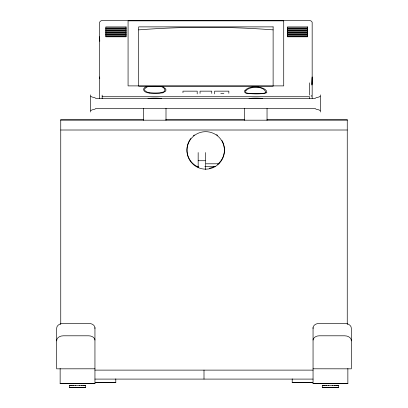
<?xml version="1.0" encoding="UTF-8"?>
<svg xmlns="http://www.w3.org/2000/svg" width="408" height="408" viewBox="0 0 408 408"><rect width="100%" height="100%" fill="white"/><g stroke="black" fill="none" stroke-linecap="round" stroke-linejoin="round"><path stroke-width="0.61" d="M311.921 84.456L312.166 76.918M311.916 85.053L312.166 77.51M94.947 328.45L94.875 327.175A6.319 4.616 0 0 0 88.663 323.386L63.291 323.386A6.63 4.84 0 0 0 56.671 328.45L56.671 368.837L94.947 368.801M313.053 340.053L313.125 339.589A6.319 4.616 0 0 1 319.337 335.799L344.709 335.799A6.63 4.84 0 0 1 351.329 340.864M90.877 110.604C92.269 109.191 94.6 109.931 95.936 108.436L315.022 108.436C316.358 109.931 318.684 109.191 320.081 110.604M320.081 96.303C318.684 97.716 316.358 96.977 315.022 98.471L95.936 98.471C94.6 96.977 92.269 97.716 90.877 96.303M147.982 98.507L149.144 98.359A11.108 1.816 0 0 1 160.38 98.359L161.542 98.507M249.023 98.507L250.186 98.359A11.108 1.816 0 0 1 261.421 98.359L262.584 98.507M70.38 383.459L84.711 383.459M115.796 382.663L95.38 382.663L115.796 382.663L115.796 378.869M84.614 385.489L85.711 385.514L85.711 387.554L69.38 387.554L69.38 385.514L70.472 385.489M85.711 385.514L83.972 385.535M69.38 387.554L85.711 387.554M292.205 382.663L312.62 382.663L292.205 382.663L292.205 378.869M323.289 383.459L337.62 383.459M337.528 385.489L338.62 385.514L338.62 387.554L322.289 387.554L322.289 385.514L323.386 385.489M338.62 385.514L336.88 385.535M322.289 387.554L338.62 387.554M220.789 93.626L223.89 93.493M82.793 385.545L84.614 385.535M335.702 385.545L337.528 385.535M81.253 385.55L83.319 385.545M334.162 385.55L336.228 385.545M79.463 385.555L81.626 385.555M332.377 385.555L334.54 385.555M105.83 27.979L126.082 27.979M287.39 27.979L307.647 27.979M105.83 28.269L126.082 28.269M287.39 28.269L307.647 28.269M105.83 29.06L126.082 29.06M287.39 29.06L307.647 29.06M105.83 30.11L126.082 30.11M287.39 30.11L307.647 30.11M105.83 30.401L126.082 30.401M287.39 30.401L307.647 30.401M105.83 31.192L126.082 31.192M287.39 31.192L307.647 31.192M105.83 32.242L126.082 32.242M287.39 32.242L307.647 32.242M105.83 32.533L126.082 32.533M287.39 32.533L307.647 32.533M105.83 33.323L126.082 33.323M287.39 33.323L307.647 33.323M105.83 34.374L126.082 34.374M287.39 34.374L307.647 34.374M105.83 34.665L126.082 34.665M287.39 34.665L307.647 34.665M105.83 35.455L126.082 35.455M287.39 35.455L307.647 35.455M105.83 36.506L126.082 36.506M287.39 36.506L307.647 36.506M102.163 96.732L309.636 96.732L309.636 98.558M143.519 119.488L60.751 119.488L60.751 324.462M165.801 119.488L244.744 119.488M267.031 119.488L347.249 119.488L347.249 324.462M60.751 120.187L347.249 120.187M60.751 130.009L347.249 130.009M198.166 160.726L205.306 160.726M205.969 163.792L219.101 163.792M196.35 166.469L198.359 166.469M204.796 166.469L215.281 166.469M313.053 368.801L351.329 368.837L351.329 328.45A6.63 4.84 0 0 0 344.709 323.386L319.337 323.386A6.319 4.616 0 0 0 313.125 327.175L313.053 328.45M94.947 370.117L313.053 370.117M94.947 379.093L313.053 379.093M60.139 383.398L70.268 383.398M84.823 383.398L94.947 383.398M313.053 383.398L323.177 383.398M337.732 383.398L347.861 383.398M79.657 385.555L75.434 385.555M332.566 385.555L328.343 385.555M326.375 385.555L328.537 385.555M73.46 385.555L75.623 385.555M324.681 385.545L326.747 385.55M71.772 385.545L73.838 385.55M323.386 385.535L325.207 385.545M70.472 385.535L72.298 385.545M324.029 385.535L322.289 385.514M71.12 385.535L69.38 385.514M149.144 92.993C146.987 92.82 143.922 91.994 143.529 89.515L143.912 88.368L145.034 87.256L146.819 86.618A11.194 1.112 0 0 1 162.69 86.613L165.617 88.796L166 89.959L165.617 91.188L162.705 92.861A11.179 1.362 0.4 0 1 149.144 92.998M94.947 340.053L94.875 339.589A6.319 4.616 0 0 0 88.663 335.799L63.291 335.799A6.63 4.84 0 0 0 56.671 340.864M99.634 76.918L99.741 78.178M99.634 77.51L99.741 78.769M99.634 36.695L99.761 41.285M347.861 368.516L347.861 383.678L313.053 383.678L313.053 327.644M320.642 94.901L320.642 112.006M312.166 98.389L312.166 22.195L311.217 21.063L309.636 20.4L102.163 20.4L100.582 21.063L99.634 22.139L99.634 98.389M311.217 95.411L311.217 96.477M309.636 82.855L309.636 95.12M267.041 108.497L267.041 120.37M244.571 108.263L244.571 120.319M228.842 93.279L228.842 91.152L214.598 91.152L214.598 93.886M211.752 93.401L211.752 91.152L200.048 91.152L200.048 93.401M205.306 152.556L205.306 169.539M204 370.117L204 379.093M198.166 152.556L198.166 167.652M197.202 93.886L197.202 91.152L182.957 91.152L182.957 92.672M166 108.309L166 120.329M143.529 108.39L143.529 120.35M102.163 95.12L102.163 98.558M94.947 327.644L94.947 383.678L60.139 383.678L60.139 368.516M90.311 94.901L90.311 112.006M223.956 145.585A18.748 18.742 0 0 1 217.597 164.332M214.542 166.372A18.748 18.742 0 0 1 209.365 168.229M197.962 166.918A18.748 18.742 0 0 1 189.169 141.005M189.465 140.474A18.748 18.742 0 0 1 190.827 138.434M193.336 135.757A18.748 18.742 0 0 1 194.29 134.977M216.617 134.609A18.748 18.742 0 0 1 217.597 135.359M221.937 140.474A18.748 18.742 0 0 1 223.808 144.993M138.684 29.866A614.943 428.125 0 0 1 273.115 29.866M164.959 89.969L164.623 91.076L163.603 91.917L159.865 92.953A10.144 1.234 0.4 0 1 149.66 92.891L147.548 92.33L144.906 90.668L144.554 89.536L144.906 88.495L147.548 86.69A10.175 1.01 0 0 1 159.87 86.527L161.976 86.807L163.603 87.883L164.623 88.883L164.97 89.939M244.953 90.443C243.556 92.585 246.07 93.575 247.86 93.407A11.189 1.362 0.4 0 0 263.752 93.508L266.863 92.718C267.102 88.832 261.574 87.802 258.713 87.047C254.031 86.481 248.37 86.807 244.953 90.443M245.947 90.586L245.596 91.79L245.947 92.743A10.276 1.25 0.4 0 0 250.701 93.534A10.164 1.239 0.4 0 0 263.027 93.412L265.827 92.718C264.68 85.68 250.043 85.991 245.947 90.586M283.728 20.849L128.071 20.849L128.071 85.894L283.728 85.894L283.728 20.849M273.12 26.877L138.679 26.877L138.679 86.205L273.12 86.205L273.12 26.877M126.082 26.928L105.83 26.928L105.83 36.797L126.082 36.797L126.082 26.928M307.647 26.928L287.39 26.928L287.39 36.797L307.647 36.797L307.647 26.928M192.443 163.674A18.748 18.742 0 0 0 223.808 155.269A18.748 18.742 0 0 0 200.848 132.314A18.748 18.742 0 0 0 192.443 163.674"/></g></svg>
